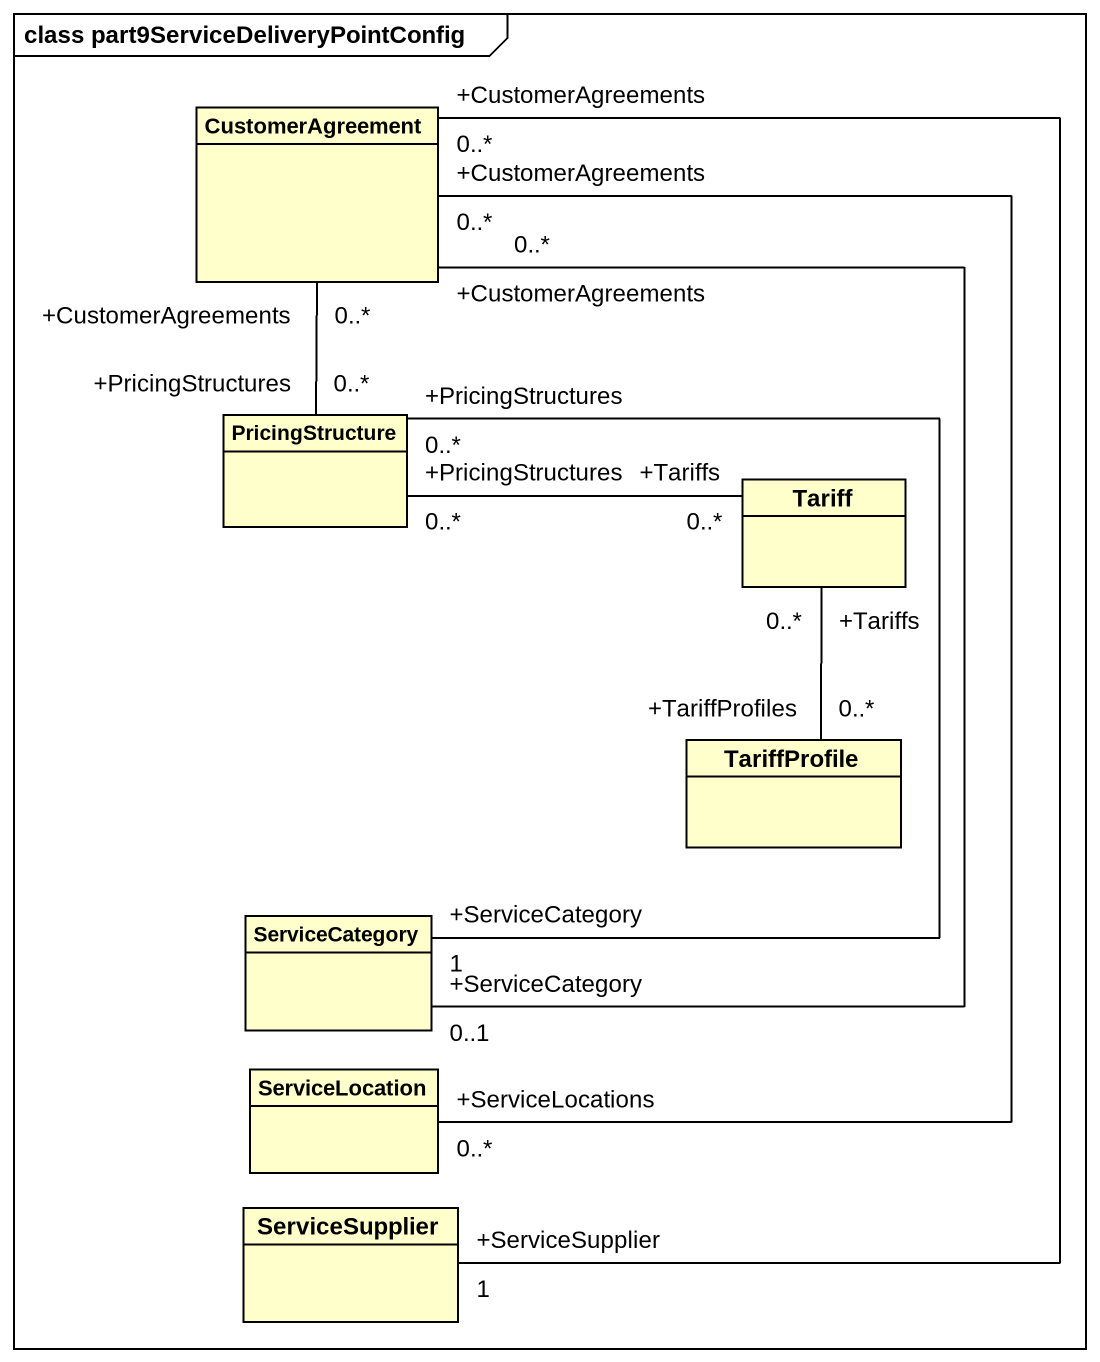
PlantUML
@startuml
mainframe class part9ServiceDeliveryPointConfig
hide circle
hide empty members
class CustomerAgreement
class PricingStructure
class Tariff
class TariffProfile
class ServiceCategory
class ServiceLocation
class ServiceSupplier
CustomerAgreement "+CustomerAgreements\n0..*" -- "+PricingStructures\n0..*" PricingStructure
CustomerAgreement "+CustomerAgreements\n0..*" -- "+ServiceCategory\n0..1" ServiceCategory
CustomerAgreement "+CustomerAgreements\n0..*" -- "+ServiceLocations\n0..*" ServiceLocation
PricingStructure "+PricingStructures\n0..*" -right- "+Tariffs\n0..*" Tariff
Tariff "+Tariffs\n0..*" -- "+TariffProfiles\n0..*" TariffProfile
ServiceCategory "+ServiceCategory\n1" -up- "+PricingStructures\n0..*" PricingStructure
ServiceSupplier "+ServiceSupplier\n1" -up- "+CustomerAgreements\n0..*" CustomerAgreement
@enduml
